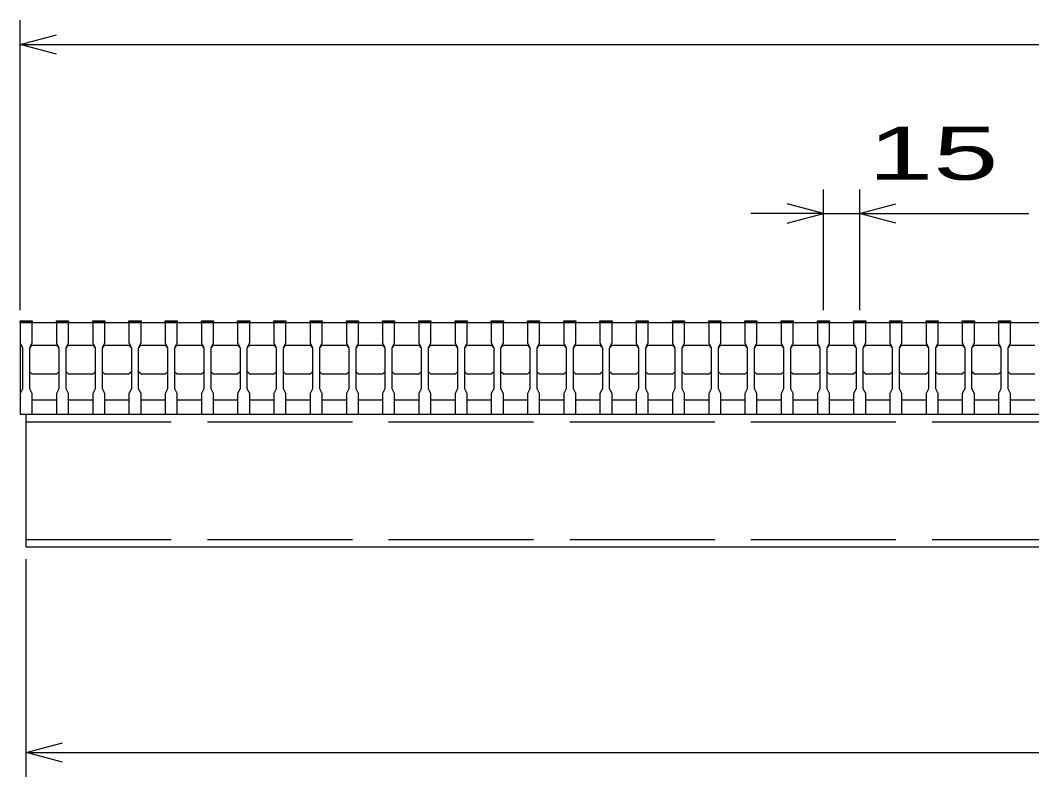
# Model space of a CAD drawing. Units: millimetres, scale not verified. Extents: x -1820 to 1731, y -1282 to 1054.
# Drawn here: x -1419 to -1000.2, y -665.5 to -352.5 of the extents above; entities that cross this region are included whole.
import ezdxf
from ezdxf.enums import TextEntityAlignment as Align

# ---------------------------------------------------------------- set-up
doc = ezdxf.new("R2010")
doc.units = ezdxf.units.MM
doc.header["$LTSCALE"] = 10
doc.linetypes.add('DASHED', pattern=[7.5, 6, -1.5])
doc.layers.add('16', color=3, linetype='Continuous', lineweight=25)
doc.layers.add('22', color=4, linetype='Continuous', lineweight=25)
doc.styles.add('ベクトル', font='')
doc.styles.get('ベクトル').set_extended_font_data('ベクトル')

msp = doc.modelspace()

# ---------------------------------------------------------------- linework, layer by layer
at = {"layer": '16'}
for p, q in [((-1419, -477.5), (-1419, -476.8)), ((-1419, -476.8), (-1414, -476.8)), ((-1414, -476.8), (-1414, -477.5)), ((-1404, -477.5), (-1404, -476.8)), ((-1404, -476.8), (-1399, -476.8)), ((-1399, -476.8), (-1399, -477.5)), ((-1389, -477.5), (-1389, -476.8)), ((-1389, -476.8), (-1384, -476.8)), ((-1384, -476.8), (-1384, -477.5)), ((-1374, -477.5), (-1374, -476.8)), ((-1374, -476.8), (-1369, -476.8)), ((-1369, -476.8), (-1369, -477.5)), ((-1359, -477.5), (-1359, -476.8)), ((-1359, -476.8), (-1354, -476.8)), ((-1354, -476.8), (-1354, -477.5)), ((-1344, -477.5), (-1344, -476.8)), ((-1344, -476.8), (-1339, -476.8)), ((-1339, -476.8), (-1339, -477.5)), ((-1329, -477.5), (-1329, -476.8)), ((-1329, -476.8), (-1324, -476.8)), ((-1324, -476.8), (-1324, -477.5)), ((-1314, -477.5), (-1314, -476.8)), ((-1314, -476.8), (-1309, -476.8)), ((-1309, -476.8), (-1309, -477.5)), ((-1299, -477.5), (-1299, -476.8)), ((-1299, -476.8), (-1294, -476.8)), ((-1294, -476.8), (-1294, -477.5)), ((-1284, -477.5), (-1284, -476.8)), ((-1284, -476.8), (-1279, -476.8)), ((-1279, -476.8), (-1279, -477.5)), ((-1269, -477.5), (-1269, -476.8)), ((-1269, -476.8), (-1264, -476.8)), ((-1264, -476.8), (-1264, -477.5)), ((-1254, -477.5), (-1254, -476.8)), ((-1254, -476.8), (-1249, -476.8)), ((-1249, -476.8), (-1249, -477.5)), ((-1239, -477.5), (-1239, -476.8)), ((-1239, -476.8), (-1234, -476.8)), ((-1234, -476.8), (-1234, -477.5)), ((-1224, -477.5), (-1224, -476.8)), ((-1224, -476.8), (-1219, -476.8)), ((-1219, -476.8), (-1219, -477.5)), ((-1209, -477.5), (-1209, -476.8)), ((-1209, -476.8), (-1204, -476.8)), ((-1204, -476.8), (-1204, -477.5)), ((-1194, -477.5), (-1194, -476.8)), ((-1194, -476.8), (-1189, -476.8)), ((-1189, -476.8), (-1189, -477.5)), ((-1179, -477.5), (-1179, -476.8)), ((-1179, -476.8), (-1174, -476.8)), ((-1174, -476.8), (-1174, -477.5)), ((-1164, -477.5), (-1164, -476.8)), ((-1164, -476.8), (-1159, -476.8)), ((-1159, -476.8), (-1159, -477.5)), ((-1149, -477.5), (-1149, -476.8)), ((-1149, -476.8), (-1144, -476.8)), ((-1144, -476.8), (-1144, -477.5)), ((-1134, -477.5), (-1134, -476.8)), ((-1134, -476.8), (-1129, -476.8)), ((-1129, -476.8), (-1129, -477.5)), ((-1119, -477.5), (-1119, -476.8)), ((-1119, -476.8), (-1114, -476.8)), ((-1114, -476.8), (-1114, -477.5)), ((-1104, -477.5), (-1104, -476.8)), ((-1104, -476.8), (-1099, -476.8)), ((-1099, -476.8), (-1099, -477.5)), ((-1089, -477.5), (-1089, -476.8)), ((-1089, -476.8), (-1084, -476.8)), ((-1084, -476.8), (-1084, -477.5)), ((-1074, -477.5), (-1074, -476.8)), ((-1074, -476.8), (-1069, -476.8)), ((-1069, -476.8), (-1069, -477.5)), ((-1059, -477.5), (-1059, -476.8)), ((-1059, -476.8), (-1054, -476.8)), ((-1054, -476.8), (-1054, -477.5)), ((-1044, -477.5), (-1044, -476.8)), ((-1044, -476.8), (-1039, -476.8)), ((-1039, -476.8), (-1039, -477.5)), ((-1029, -477.5), (-1029, -476.8)), ((-1029, -476.8), (-1024, -476.8)), ((-1024, -476.8), (-1024, -477.5)), ((-1014, -477.5), (-1014, -476.8)), ((-1014, -476.8), (-1009, -476.8)), ((-1009, -476.8), (-1009, -477.5)), ((-1419, -477.5), (-1419, -486)), ((-1414, -477.5), (-1419, -477.5)), ((-1419, -477.5), (-1419, -509.5)), ((-1419, -477.5), (-424, -477.5)), ((-1414, -486), (-1414, -477.5)), ((-1404, -477.5), (-1404, -486)), ((-1399, -477.5), (-1404, -477.5)), ((-1399, -486), (-1399, -477.5)), ((-1389, -477.5), (-1389, -486)), ((-1384, -477.5), (-1389, -477.5)), ((-1384, -486), (-1384, -477.5)), ((-1374, -477.5), (-1374, -486)), ((-1369, -477.5), (-1374, -477.5)), ((-1369, -486), (-1369, -477.5)), ((-1359, -477.5), (-1359, -486)), ((-1354, -477.5), (-1359, -477.5)), ((-1354, -486), (-1354, -477.5)), ((-1344, -477.5), (-1344, -486)), ((-1339, -477.5), (-1344, -477.5)), ((-1339, -486), (-1339, -477.5)), ((-1329, -477.5), (-1329, -486)), ((-1324, -477.5), (-1329, -477.5)), ((-1324, -486), (-1324, -477.5)), ((-1314, -477.5), (-1314, -486)), ((-1309, -477.5), (-1314, -477.5)), ((-1309, -486), (-1309, -477.5)), ((-1299, -477.5), (-1299, -486)), ((-1294, -477.5), (-1299, -477.5)), ((-1294, -486), (-1294, -477.5)), ((-1284, -477.5), (-1284, -486)), ((-1279, -477.5), (-1284, -477.5)), ((-1279, -486), (-1279, -477.5)), ((-1269, -477.5), (-1269, -486)), ((-1264, -477.5), (-1269, -477.5)), ((-1264, -486), (-1264, -477.5)), ((-1254, -477.5), (-1254, -486)), ((-1249, -477.5), (-1254, -477.5)), ((-1249, -486), (-1249, -477.5)), ((-1239, -477.5), (-1239, -486)), ((-1234, -477.5), (-1239, -477.5)), ((-1234, -486), (-1234, -477.5)), ((-1224, -477.5), (-1224, -486)), ((-1219, -477.5), (-1224, -477.5)), ((-1219, -486), (-1219, -477.5)), ((-1209, -477.5), (-1209, -486)), ((-1204, -477.5), (-1209, -477.5)), ((-1204, -486), (-1204, -477.5)), ((-1194, -477.5), (-1194, -486)), ((-1189, -477.5), (-1194, -477.5)), ((-1189, -486), (-1189, -477.5)), ((-1179, -477.5), (-1179, -486)), ((-1174, -477.5), (-1179, -477.5)), ((-1174, -486), (-1174, -477.5)), ((-1164, -477.5), (-1164, -486)), ((-1159, -477.5), (-1164, -477.5)), ((-1159, -486), (-1159, -477.5)), ((-1149, -477.5), (-1149, -486)), ((-1144, -477.5), (-1149, -477.5)), ((-1144, -486), (-1144, -477.5)), ((-1134, -477.5), (-1134, -486)), ((-1129, -477.5), (-1134, -477.5)), ((-1129, -486), (-1129, -477.5)), ((-1119, -477.5), (-1119, -486)), ((-1114, -477.5), (-1119, -477.5)), ((-1114, -486), (-1114, -477.5)), ((-1104, -477.5), (-1104, -486)), ((-1099, -477.5), (-1104, -477.5)), ((-1099, -486), (-1099, -477.5)), ((-1089, -477.5), (-1089, -486)), ((-1084, -477.5), (-1089, -477.5)), ((-1084, -486), (-1084, -477.5)), ((-1074, -477.5), (-1074, -486)), ((-1069, -477.5), (-1074, -477.5)), ((-1069, -486), (-1069, -477.5)), ((-1059, -477.5), (-1059, -486)), ((-1054, -477.5), (-1059, -477.5)), ((-1054, -486), (-1054, -477.5)), ((-1044, -477.5), (-1044, -486)), ((-1039, -477.5), (-1044, -477.5)), ((-1039, -486), (-1039, -477.5)), ((-1029, -477.5), (-1029, -486)), ((-1024, -477.5), (-1029, -477.5)), ((-1024, -486), (-1024, -477.5)), ((-1014, -477.5), (-1014, -486)), ((-1009, -477.5), (-1014, -477.5)), ((-1009, -486), (-1009, -477.5)), ((-1419, -486), (-1418, -488)), ((-1418, -488), (-1418, -505)), ((-1415, -488), (-1414, -486)), ((-1415, -488), (-1414, -487)), ((-1415, -505), (-1415, -488)), ((-1414, -487), (-1404, -487)), ((-1404, -486), (-1403, -488)), ((-1404, -487), (-1403, -488)), ((-1403, -488), (-1403, -505)), ((-1400, -488), (-1399, -486)), ((-1400, -488), (-1399, -487)), ((-1400, -505), (-1400, -488)), ((-1399, -487), (-1389, -487)), ((-1389, -486), (-1388, -488)), ((-1389, -487), (-1388, -488)), ((-1388, -488), (-1388, -505)), ((-1385, -488), (-1384, -486)), ((-1385, -488), (-1384, -487)), ((-1385, -505), (-1385, -488)), ((-1384, -487), (-1374, -487)), ((-1374, -486), (-1373, -488)), ((-1374, -487), (-1373, -488)), ((-1373, -488), (-1373, -505)), ((-1370, -488), (-1369, -486)), ((-1370, -488), (-1369, -487)), ((-1370, -505), (-1370, -488)), ((-1369, -487), (-1359, -487)), ((-1359, -486), (-1358, -488)), ((-1359, -487), (-1358, -488)), ((-1358, -488), (-1358, -505)), ((-1355, -488), (-1354, -486)), ((-1355, -488), (-1354, -487)), ((-1355, -505), (-1355, -488)), ((-1354, -487), (-1344, -487)), ((-1344, -486), (-1343, -488)), ((-1344, -487), (-1343, -488)), ((-1343, -488), (-1343, -505)), ((-1340, -488), (-1339, -486)), ((-1340, -488), (-1339, -487)), ((-1340, -505), (-1340, -488)), ((-1339, -487), (-1329, -487)), ((-1329, -486), (-1328, -488)), ((-1329, -487), (-1328, -488)), ((-1328, -488), (-1328, -505)), ((-1325, -488), (-1324, -486)), ((-1325, -488), (-1324, -487)), ((-1325, -505), (-1325, -488)), ((-1324, -487), (-1314, -487)), ((-1314, -486), (-1313, -488)), ((-1314, -487), (-1313, -488)), ((-1313, -488), (-1313, -505)), ((-1310, -488), (-1309, -486)), ((-1310, -488), (-1309, -487)), ((-1310, -505), (-1310, -488)), ((-1309, -487), (-1299, -487)), ((-1299, -486), (-1298, -488)), ((-1299, -487), (-1298, -488)), ((-1298, -488), (-1298, -505)), ((-1295, -488), (-1294, -486)), ((-1295, -488), (-1294, -487)), ((-1295, -505), (-1295, -488)), ((-1294, -487), (-1284, -487)), ((-1284, -486), (-1283, -488)), ((-1284, -487), (-1283, -488)), ((-1283, -488), (-1283, -505)), ((-1280, -488), (-1279, -486)), ((-1280, -488), (-1279, -487)), ((-1280, -505), (-1280, -488)), ((-1279, -487), (-1269, -487)), ((-1269, -486), (-1268, -488)), ((-1269, -487), (-1268, -488)), ((-1268, -488), (-1268, -505)), ((-1265, -488), (-1264, -486)), ((-1265, -488), (-1264, -487)), ((-1265, -505), (-1265, -488)), ((-1264, -487), (-1254, -487)), ((-1254, -486), (-1253, -488)), ((-1254, -487), (-1253, -488)), ((-1253, -488), (-1253, -505)), ((-1250, -488), (-1249, -486)), ((-1250, -488), (-1249, -487)), ((-1250, -505), (-1250, -488)), ((-1249, -487), (-1239, -487)), ((-1239, -486), (-1238, -488)), ((-1239, -487), (-1238, -488)), ((-1238, -488), (-1238, -505)), ((-1235, -488), (-1234, -486)), ((-1235, -488), (-1234, -487)), ((-1235, -505), (-1235, -488)), ((-1234, -487), (-1224, -487)), ((-1224, -486), (-1223, -488)), ((-1224, -487), (-1223, -488)), ((-1223, -488), (-1223, -505)), ((-1220, -488), (-1219, -486)), ((-1220, -488), (-1219, -487)), ((-1220, -505), (-1220, -488)), ((-1219, -487), (-1209, -487)), ((-1209, -486), (-1208, -488)), ((-1209, -487), (-1208, -488)), ((-1208, -488), (-1208, -505)), ((-1205, -488), (-1204, -486)), ((-1205, -488), (-1204, -487)), ((-1205, -505), (-1205, -488)), ((-1204, -487), (-1194, -487)), ((-1194, -486), (-1193, -488)), ((-1194, -487), (-1193, -488)), ((-1193, -488), (-1193, -505)), ((-1190, -488), (-1189, -486)), ((-1190, -488), (-1189, -487)), ((-1190, -505), (-1190, -488)), ((-1189, -487), (-1179, -487)), ((-1179, -486), (-1178, -488)), ((-1179, -487), (-1178, -488)), ((-1178, -488), (-1178, -505)), ((-1175, -488), (-1174, -486)), ((-1175, -488), (-1174, -487)), ((-1175, -505), (-1175, -488)), ((-1174, -487), (-1164, -487)), ((-1164, -486), (-1163, -488)), ((-1164, -487), (-1163, -488)), ((-1163, -488), (-1163, -505)), ((-1160, -488), (-1159, -486)), ((-1160, -488), (-1159, -487)), ((-1160, -505), (-1160, -488)), ((-1159, -487), (-1149, -487)), ((-1149, -486), (-1148, -488)), ((-1149, -487), (-1148, -488)), ((-1148, -488), (-1148, -505)), ((-1145, -488), (-1144, -486)), ((-1145, -488), (-1144, -487)), ((-1145, -505), (-1145, -488)), ((-1144, -487), (-1134, -487)), ((-1134, -486), (-1133, -488)), ((-1134, -487), (-1133, -488)), ((-1133, -488), (-1133, -505)), ((-1130, -488), (-1129, -486)), ((-1130, -488), (-1129, -487)), ((-1130, -505), (-1130, -488)), ((-1129, -487), (-1119, -487)), ((-1119, -486), (-1118, -488)), ((-1119, -487), (-1118, -488)), ((-1118, -488), (-1118, -505)), ((-1115, -488), (-1114, -486)), ((-1115, -488), (-1114, -487)), ((-1115, -505), (-1115, -488)), ((-1114, -487), (-1104, -487)), ((-1104, -486), (-1103, -488)), ((-1104, -487), (-1103, -488)), ((-1103, -488), (-1103, -505)), ((-1100, -488), (-1099, -486)), ((-1100, -488), (-1099, -487)), ((-1100, -505), (-1100, -488)), ((-1099, -487), (-1089, -487)), ((-1089, -486), (-1088, -488)), ((-1089, -487), (-1088, -488)), ((-1088, -488), (-1088, -505)), ((-1085, -488), (-1084, -486)), ((-1085, -488), (-1084, -487)), ((-1085, -505), (-1085, -488)), ((-1084, -487), (-1074, -487)), ((-1074, -486), (-1073, -488)), ((-1074, -487), (-1073, -488)), ((-1073, -488), (-1073, -505)), ((-1070, -488), (-1069, -486)), ((-1070, -488), (-1069, -487)), ((-1070, -505), (-1070, -488)), ((-1069, -487), (-1059, -487)), ((-1059, -486), (-1058, -488)), ((-1059, -487), (-1058, -488)), ((-1058, -488), (-1058, -505)), ((-1055, -488), (-1054, -486)), ((-1055, -488), (-1054, -487)), ((-1055, -505), (-1055, -488)), ((-1054, -487), (-1044, -487)), ((-1044, -486), (-1043, -488)), ((-1044, -487), (-1043, -488)), ((-1043, -488), (-1043, -505)), ((-1040, -488), (-1039, -486)), ((-1040, -488), (-1039, -487)), ((-1040, -505), (-1040, -488)), ((-1039, -487), (-1029, -487)), ((-1029, -486), (-1028, -488)), ((-1029, -487), (-1028, -488)), ((-1028, -488), (-1028, -505)), ((-1025, -488), (-1024, -486)), ((-1025, -488), (-1024, -487)), ((-1025, -505), (-1025, -488)), ((-1024, -487), (-1014, -487)), ((-1014, -486), (-1013, -488)), ((-1014, -487), (-1013, -488)), ((-1013, -488), (-1013, -505)), ((-1010, -488), (-1009, -486)), ((-1010, -488), (-1009, -487)), ((-1010, -505), (-1010, -488)), ((-1009, -487), (-999, -487)), ((-1414, -499), (-1415, -498)), ((-1403, -498), (-1404, -499)), ((-1399, -499), (-1400, -498)), ((-1388, -498), (-1389, -499)), ((-1384, -499), (-1385, -498)), ((-1373, -498), (-1374, -499)), ((-1369, -499), (-1370, -498)), ((-1358, -498), (-1359, -499)), ((-1354, -499), (-1355, -498)), ((-1343, -498), (-1344, -499)), ((-1339, -499), (-1340, -498)), ((-1328, -498), (-1329, -499)), ((-1324, -499), (-1325, -498)), ((-1313, -498), (-1314, -499)), ((-1309, -499), (-1310, -498)), ((-1298, -498), (-1299, -499)), ((-1294, -499), (-1295, -498)), ((-1283, -498), (-1284, -499)), ((-1279, -499), (-1280, -498)), ((-1268, -498), (-1269, -499)), ((-1264, -499), (-1265, -498)), ((-1253, -498), (-1254, -499)), ((-1249, -499), (-1250, -498)), ((-1238, -498), (-1239, -499)), ((-1234, -499), (-1235, -498)), ((-1223, -498), (-1224, -499)), ((-1219, -499), (-1220, -498)), ((-1208, -498), (-1209, -499)), ((-1204, -499), (-1205, -498)), ((-1193, -498), (-1194, -499)), ((-1189, -499), (-1190, -498)), ((-1178, -498), (-1179, -499)), ((-1174, -499), (-1175, -498)), ((-1163, -498), (-1164, -499)), ((-1159, -499), (-1160, -498)), ((-1148, -498), (-1149, -499)), ((-1144, -499), (-1145, -498)), ((-1133, -498), (-1134, -499)), ((-1129, -499), (-1130, -498)), ((-1118, -498), (-1119, -499)), ((-1114, -499), (-1115, -498)), ((-1103, -498), (-1104, -499)), ((-1099, -499), (-1100, -498)), ((-1088, -498), (-1089, -499)), ((-1084, -499), (-1085, -498)), ((-1073, -498), (-1074, -499)), ((-1069, -499), (-1070, -498)), ((-1058, -498), (-1059, -499)), ((-1054, -499), (-1055, -498)), ((-1043, -498), (-1044, -499)), ((-1039, -499), (-1040, -498)), ((-1028, -498), (-1029, -499)), ((-1024, -499), (-1025, -498)), ((-1013, -498), (-1014, -499)), ((-1009, -499), (-1010, -498)), ((-1404, -499), (-1414, -499)), ((-1389, -499), (-1399, -499)), ((-1374, -499), (-1384, -499)), ((-1359, -499), (-1369, -499)), ((-1344, -499), (-1354, -499)), ((-1329, -499), (-1339, -499)), ((-1314, -499), (-1324, -499)), ((-1299, -499), (-1309, -499)), ((-1284, -499), (-1294, -499)), ((-1269, -499), (-1279, -499)), ((-1254, -499), (-1264, -499)), ((-1239, -499), (-1249, -499)), ((-1224, -499), (-1234, -499)), ((-1209, -499), (-1219, -499)), ((-1194, -499), (-1204, -499)), ((-1179, -499), (-1189, -499)), ((-1164, -499), (-1174, -499)), ((-1149, -499), (-1159, -499)), ((-1134, -499), (-1144, -499)), ((-1119, -499), (-1129, -499)), ((-1104, -499), (-1114, -499)), ((-1089, -499), (-1099, -499)), ((-1074, -499), (-1084, -499)), ((-1059, -499), (-1069, -499)), ((-1044, -499), (-1054, -499)), ((-1029, -499), (-1039, -499)), ((-1014, -499), (-1024, -499)), ((-999, -499), (-1009, -499)), ((-1418, -505), (-1419, -507)), ((-1414, -507), (-1415, -505)), ((-1403, -505), (-1404, -507)), ((-1399, -507), (-1400, -505)), ((-1388, -505), (-1389, -507)), ((-1384, -507), (-1385, -505)), ((-1373, -505), (-1374, -507)), ((-1369, -507), (-1370, -505)), ((-1358, -505), (-1359, -507)), ((-1354, -507), (-1355, -505)), ((-1343, -505), (-1344, -507)), ((-1339, -507), (-1340, -505)), ((-1328, -505), (-1329, -507)), ((-1324, -507), (-1325, -505)), ((-1313, -505), (-1314, -507)), ((-1309, -507), (-1310, -505)), ((-1298, -505), (-1299, -507)), ((-1294, -507), (-1295, -505)), ((-1283, -505), (-1284, -507)), ((-1279, -507), (-1280, -505)), ((-1268, -505), (-1269, -507)), ((-1264, -507), (-1265, -505)), ((-1253, -505), (-1254, -507)), ((-1249, -507), (-1250, -505)), ((-1238, -505), (-1239, -507)), ((-1234, -507), (-1235, -505)), ((-1223, -505), (-1224, -507)), ((-1219, -507), (-1220, -505)), ((-1208, -505), (-1209, -507)), ((-1204, -507), (-1205, -505)), ((-1193, -505), (-1194, -507)), ((-1189, -507), (-1190, -505)), ((-1178, -505), (-1179, -507)), ((-1174, -507), (-1175, -505)), ((-1163, -505), (-1164, -507)), ((-1159, -507), (-1160, -505)), ((-1148, -505), (-1149, -507)), ((-1144, -507), (-1145, -505)), ((-1133, -505), (-1134, -507)), ((-1129, -507), (-1130, -505)), ((-1118, -505), (-1119, -507)), ((-1114, -507), (-1115, -505)), ((-1103, -505), (-1104, -507)), ((-1099, -507), (-1100, -505)), ((-1088, -505), (-1089, -507)), ((-1084, -507), (-1085, -505)), ((-1073, -505), (-1074, -507)), ((-1069, -507), (-1070, -505)), ((-1058, -505), (-1059, -507)), ((-1054, -507), (-1055, -505)), ((-1043, -505), (-1044, -507)), ((-1039, -507), (-1040, -505)), ((-1028, -505), (-1029, -507)), ((-1024, -507), (-1025, -505)), ((-1013, -505), (-1014, -507)), ((-1009, -507), (-1010, -505)), ((-1419, -507), (-1419, -515.5)), ((-1414, -515.5), (-1414, -507)), ((-1414, -509.5), (-1404, -509.5)), ((-1404, -507), (-1404, -515.5)), ((-1399, -515.5), (-1399, -507)), ((-1399, -509.5), (-1389, -509.5)), ((-1389, -507), (-1389, -515.5)), ((-1384, -515.5), (-1384, -507)), ((-1384, -509.5), (-1374, -509.5)), ((-1374, -507), (-1374, -515.5)), ((-1369, -515.5), (-1369, -507)), ((-1369, -509.5), (-1359, -509.5)), ((-1359, -507), (-1359, -515.5)), ((-1354, -515.5), (-1354, -507)), ((-1354, -509.5), (-1344, -509.5)), ((-1344, -507), (-1344, -515.5)), ((-1339, -515.5), (-1339, -507)), ((-1339, -509.5), (-1329, -509.5)), ((-1329, -507), (-1329, -515.5)), ((-1324, -515.5), (-1324, -507)), ((-1324, -509.5), (-1314, -509.5)), ((-1314, -507), (-1314, -515.5)), ((-1309, -515.5), (-1309, -507)), ((-1309, -509.5), (-1299, -509.5)), ((-1299, -507), (-1299, -515.5)), ((-1294, -515.5), (-1294, -507)), ((-1294, -509.5), (-1284, -509.5)), ((-1284, -507), (-1284, -515.5)), ((-1279, -515.5), (-1279, -507)), ((-1279, -509.5), (-1269, -509.5)), ((-1269, -507), (-1269, -515.5)), ((-1264, -515.5), (-1264, -507)), ((-1264, -509.5), (-1254, -509.5)), ((-1254, -507), (-1254, -515.5)), ((-1249, -515.5), (-1249, -507)), ((-1249, -509.5), (-1239, -509.5)), ((-1239, -507), (-1239, -515.5)), ((-1234, -515.5), (-1234, -507)), ((-1234, -509.5), (-1224, -509.5)), ((-1224, -507), (-1224, -515.5)), ((-1219, -515.5), (-1219, -507)), ((-1219, -509.5), (-1209, -509.5)), ((-1209, -507), (-1209, -515.5)), ((-1204, -515.5), (-1204, -507)), ((-1204, -509.5), (-1194, -509.5)), ((-1194, -507), (-1194, -515.5)), ((-1189, -515.5), (-1189, -507)), ((-1189, -509.5), (-1179, -509.5)), ((-1179, -507), (-1179, -515.5)), ((-1174, -515.5), (-1174, -507)), ((-1174, -509.5), (-1164, -509.5)), ((-1164, -507), (-1164, -515.5)), ((-1159, -515.5), (-1159, -507)), ((-1159, -509.5), (-1149, -509.5)), ((-1149, -507), (-1149, -515.5)), ((-1144, -515.5), (-1144, -507)), ((-1144, -509.5), (-1134, -509.5)), ((-1134, -507), (-1134, -515.5)), ((-1129, -515.5), (-1129, -507)), ((-1129, -509.5), (-1119, -509.5)), ((-1119, -507), (-1119, -515.5)), ((-1114, -515.5), (-1114, -507)), ((-1114, -509.5), (-1104, -509.5)), ((-1104, -507), (-1104, -515.5)), ((-1099, -515.5), (-1099, -507)), ((-1099, -509.5), (-1089, -509.5)), ((-1089, -507), (-1089, -515.5)), ((-1084, -515.5), (-1084, -507)), ((-1084, -509.5), (-1074, -509.5)), ((-1074, -507), (-1074, -515.5)), ((-1069, -515.5), (-1069, -507)), ((-1069, -509.5), (-1059, -509.5)), ((-1059, -507), (-1059, -515.5)), ((-1054, -515.5), (-1054, -507)), ((-1054, -509.5), (-1044, -509.5)), ((-1044, -507), (-1044, -515.5)), ((-1039, -515.5), (-1039, -507)), ((-1039, -509.5), (-1029, -509.5)), ((-1029, -507), (-1029, -515.5)), ((-1024, -515.5), (-1024, -507)), ((-1024, -509.5), (-1014, -509.5)), ((-1014, -507), (-1014, -515.5)), ((-1009, -515.5), (-1009, -507)), ((-1009, -509.5), (-999, -509.5)), ((-1419, -515.5), (-1414, -515.5)), ((-1416.5, -515.5), (-426.5, -515.5)), ((-1416.5, -570.5), (-1416.5, -515.5)), ((-1404, -515.5), (-1399, -515.5)), ((-1389, -515.5), (-1384, -515.5)), ((-1374, -515.5), (-1369, -515.5)), ((-1359, -515.5), (-1354, -515.5)), ((-1344, -515.5), (-1339, -515.5)), ((-1329, -515.5), (-1324, -515.5)), ((-1314, -515.5), (-1309, -515.5)), ((-1299, -515.5), (-1294, -515.5)), ((-1284, -515.5), (-1279, -515.5)), ((-1269, -515.5), (-1264, -515.5)), ((-1254, -515.5), (-1249, -515.5)), ((-1239, -515.5), (-1234, -515.5)), ((-1224, -515.5), (-1219, -515.5)), ((-1209, -515.5), (-1204, -515.5)), ((-1194, -515.5), (-1189, -515.5)), ((-1179, -515.5), (-1174, -515.5)), ((-1164, -515.5), (-1159, -515.5)), ((-1149, -515.5), (-1144, -515.5)), ((-1134, -515.5), (-1129, -515.5)), ((-1119, -515.5), (-1114, -515.5)), ((-1104, -515.5), (-1099, -515.5)), ((-1089, -515.5), (-1084, -515.5)), ((-1074, -515.5), (-1069, -515.5)), ((-1059, -515.5), (-1054, -515.5)), ((-1044, -515.5), (-1039, -515.5)), ((-1029, -515.5), (-1024, -515.5)), ((-1014, -515.5), (-1009, -515.5)), ((-426.5, -570.5), (-1416.5, -570.5))]:
    msp.add_line(p, q, dxfattribs=at)
at = {"layer": '16', "linetype": 'DASHED'}
for p, q in [((-1416.5, -518.7), (-426.5, -518.7)), ((-1416.5, -567.3), (-426.5, -567.3))]:
    msp.add_line(p, q, dxfattribs=at)
at = {"layer": '22'}
for p, q in [((-1419, -472.5), (-1419, -352.5)), ((-1419, -362.5), (-1404, -358.5)), ((-1404, -366.5), (-1419, -362.5)), ((-1419, -362.5), (-424, -362.5)), ((-1086.5, -472.5), (-1086.5, -422.5)), ((-1071.5, -422.5), (-1071.5, -472.5)), ((-1086.5, -432.5), (-1101.5, -428.5)), ((-1071.5, -432.5), (-1056.5, -428.5)), ((-1086.5, -432.5), (-1116.5, -432.5)), ((-1101.5, -436.5), (-1086.5, -432.5)), ((-1086.5, -432.5), (-1071.5, -432.5)), ((-1056.5, -436.5), (-1071.5, -432.5)), ((-1071.5, -432.5), (-1001.5, -432.5)), ((-1416.5, -665.5), (-1416.5, -575.5)), ((-1416.5, -655.5), (-1401.5, -651.5)), ((-1401.5, -659.5), (-1416.5, -655.5)), ((-1416.5, -655.5), (-426.5, -655.5))]:
    msp.add_line(p, q, dxfattribs=at)

# ---------------------------------------------------------------- texts
at = {"layer": '22', "color": 2, "style": 'ベクトル', "width": 1.65}
msp.add_text(' 15 ', height=21.99, dxfattribs=at).set_placement((-1081.5, -407.5), align=Align.MIDDLE_LEFT)

doc.saveas('drawing.dxf')
